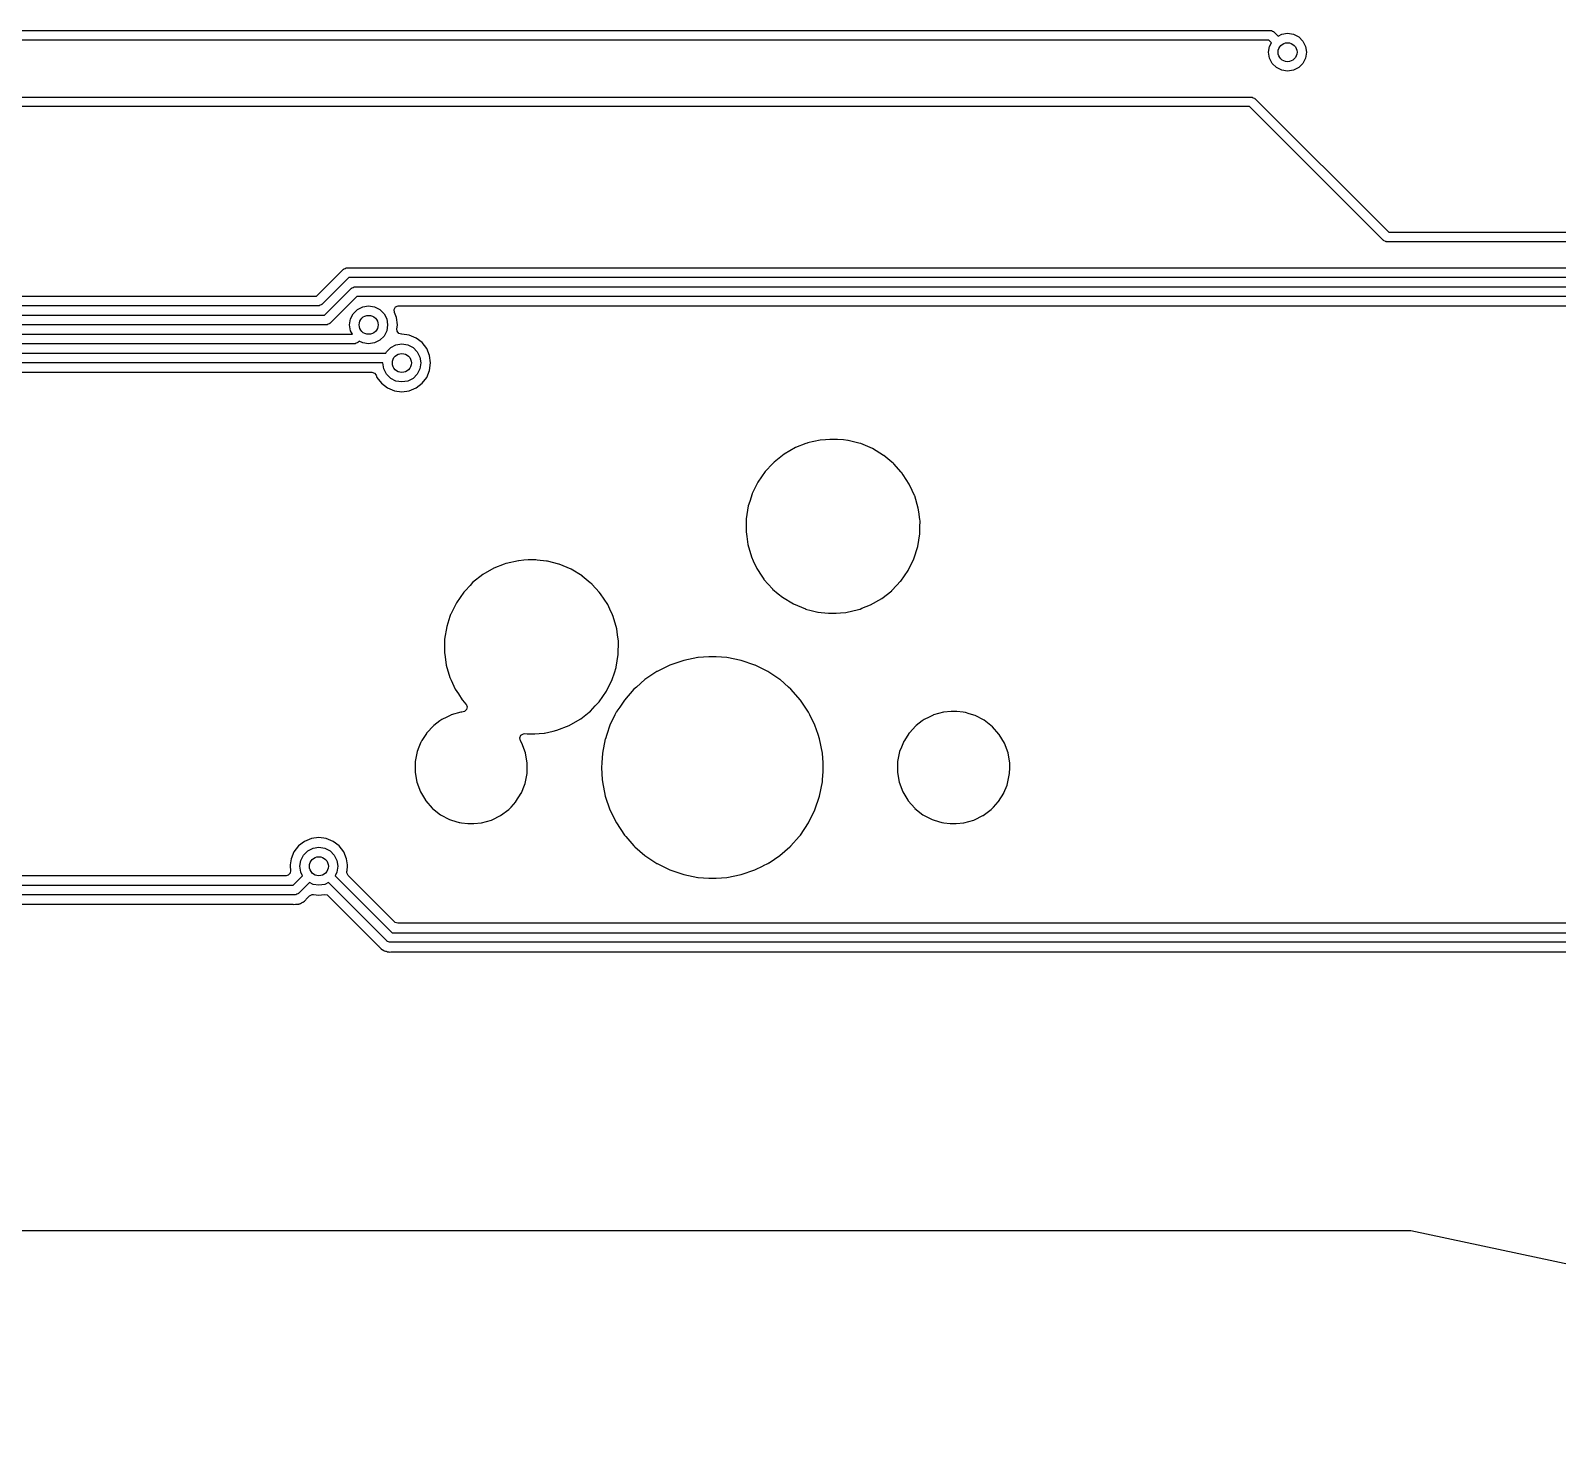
# Model space of a CAD drawing. Extents: x 0.6 to 14.8, y -5.2 to -0.6.
# Drawn here: x 2.32 to 3.586, y -4.746 to -3.569 of the extents above; entities that cross this region are included whole.
import ezdxf

# ---------------------------------------------------------------- set-up
doc = ezdxf.new("R2010")
doc.units = 0
doc.header["$MEASUREMENT"] = 0
doc.layers.add('BLACK', color=7, linetype='CONTINUOUS')

msp = doc.modelspace()

# ---------------------------------------------------------------- linework, layer by layer
at = {"layer": 'BLACK', "linetype": 'CONTINUOUS'}
for p, q in [((1.31649, -3.56889), (3.34816, -3.56889)), ((3.34816, -3.56889), (3.34846, -3.56898)), ((3.34846, -3.56898), (3.34878, -3.56893)), ((3.34878, -3.56893), (3.3496, -3.56935)), ((3.3496, -3.56935), (3.35048, -3.56964)), ((3.35048, -3.56964), (3.35066, -3.56989)), ((3.35066, -3.56989), (3.35095, -3.57004)), ((3.35095, -3.57004), (3.35433, -3.57342)), ((3.34653, -3.57676), (1.31812, -3.57676)), ((3.34646, -3.58687), (3.34723, -3.582)), ((3.34876, -3.57899), (3.34653, -3.57676)), ((3.34723, -3.582), (3.34876, -3.57899)), ((3.35433, -3.57342), (3.35734, -3.57189)), ((3.35734, -3.57189), (3.3622, -3.57112)), ((3.3622, -3.57112), (3.36707, -3.57189)), ((3.36707, -3.57189), (3.37146, -3.57413)), ((3.37146, -3.57413), (3.37495, -3.57761)), ((3.37495, -3.57761), (3.37718, -3.582)), ((3.37718, -3.582), (3.37795, -3.58687)), ((3.34723, -3.59173), (3.34646, -3.58687)), ((3.34946, -3.59612), (3.34723, -3.59173)), ((3.37718, -3.59173), (3.37495, -3.59612)), ((3.37795, -3.58687), (3.37718, -3.59173)), ((3.35295, -3.59961), (3.34946, -3.59612)), ((3.35734, -3.60184), (3.35295, -3.59961)), ((3.3622, -3.60261), (3.35734, -3.60184)), ((3.36707, -3.60184), (3.3622, -3.60261)), ((3.37146, -3.59961), (3.36707, -3.60184)), ((3.37495, -3.59612), (3.37146, -3.59961)), ((1.30023, -3.62409), (3.33236, -3.62409)), ((3.33073, -3.63196), (1.30186, -3.63196)), ((3.44164, -3.74287), (3.33073, -3.63196)), ((3.33236, -3.62409), (3.33267, -3.62419)), ((3.33267, -3.62419), (3.33298, -3.62414)), ((3.33298, -3.62414), (3.3338, -3.62455)), ((3.3338, -3.62455), (3.33468, -3.62484)), ((3.33468, -3.62484), (3.33486, -3.6251)), ((3.33486, -3.6251), (3.33515, -3.62524)), ((3.33515, -3.62524), (3.44606, -3.73615)), ((3.44192, -3.74301), (3.44164, -3.74287)), ((3.44211, -3.74327), (3.44192, -3.74301)), ((3.44299, -3.74356), (3.44211, -3.74327)), ((3.44381, -3.74397), (3.44299, -3.74356)), ((3.44412, -3.74393), (3.44381, -3.74397)), ((3.44442, -3.74402), (3.44412, -3.74393)), ((4.32815, -3.74402), (3.44442, -3.74402)), ((3.44606, -3.73615), (4.32815, -3.73615)), ((2.55714, -3.78925), (2.57959, -3.7668)), ((2.57959, -3.7668), (2.57987, -3.76666)), ((2.57987, -3.76666), (2.58006, -3.7664)), ((2.58006, -3.7664), (2.58094, -3.76612)), ((2.58094, -3.76612), (2.58176, -3.7657)), ((2.58176, -3.7657), (2.58207, -3.76575)), ((2.58207, -3.76575), (2.58237, -3.76565)), ((2.58237, -3.76565), (2.86778, -3.76565)), ((2.86778, -3.76565), (4.50917, -3.76565)), ((2.584, -3.77352), (2.56155, -3.79597)), ((2.56366, -3.805), (2.58611, -3.78255)), ((2.86778, -3.77352), (2.584, -3.77352)), ((2.58611, -3.78255), (2.58639, -3.78241)), ((2.58639, -3.78241), (2.58658, -3.78215)), ((2.58658, -3.78215), (2.58746, -3.78186)), ((2.58746, -3.78186), (2.58828, -3.78145)), ((2.58828, -3.78145), (2.58859, -3.7815)), ((2.58859, -3.7815), (2.5889, -3.7814)), ((2.5889, -3.7814), (4.50267, -3.7814)), ((2.88178, -3.77352), (2.86778, -3.77352)), ((4.50754, -3.77352), (2.88178, -3.77352)), ((2.88178, -3.77352), (2.88178, -3.77352)), ((2.55877, -3.79713), (1.41553, -3.79713)), ((1.41716, -3.78925), (2.55714, -3.78925)), ((2.55907, -3.79703), (2.55877, -3.79713)), ((2.55939, -3.79708), (2.55907, -3.79703)), ((2.56021, -3.79666), (2.55939, -3.79708)), ((2.56108, -3.79637), (2.56021, -3.79666)), ((2.56127, -3.79612), (2.56108, -3.79637)), ((2.56155, -3.79597), (2.56127, -3.79612)), ((2.59053, -3.78927), (2.56808, -3.81172)), ((4.50104, -3.78927), (2.59053, -3.78927)), ((2.59105, -3.80015), (2.59544, -3.79792)), ((2.59544, -3.79792), (2.60031, -3.79715)), ((2.60031, -3.79715), (2.60518, -3.79792)), ((2.60518, -3.79792), (2.60957, -3.80015)), ((2.62269, -3.7981), (2.62491, -3.79718)), ((2.62491, -3.79718), (2.62522, -3.79717)), ((2.62522, -3.79717), (4.15257, -3.79717)), ((1.40091, -3.805), (2.56366, -3.805)), ((2.58456, -3.81289), (2.58533, -3.80803)), ((2.58533, -3.80803), (2.58757, -3.80364)), ((2.58757, -3.80364), (2.59105, -3.80015)), ((2.60957, -3.80015), (2.61305, -3.80364)), ((2.61305, -3.80364), (2.61529, -3.80803)), ((2.61529, -3.80803), (2.61606, -3.81289)), ((2.62143, -3.80015), (2.62269, -3.7981)), ((2.62162, -3.80255), (2.62143, -3.80015)), ((2.62334, -3.80672), (2.62162, -3.80255)), ((2.62416, -3.81289), (2.62334, -3.80672)), ((1.37548, -3.82075), (2.58686, -3.82075)), ((2.56529, -3.81287), (1.39928, -3.81287)), ((2.5656, -3.81278), (2.56529, -3.81287)), ((2.56591, -3.81283), (2.5656, -3.81278)), ((2.56673, -3.81241), (2.56591, -3.81283)), ((2.56761, -3.81212), (2.56673, -3.81241)), ((2.56779, -3.81187), (2.56761, -3.81212)), ((2.56808, -3.81172), (2.56779, -3.81187)), ((2.58533, -3.81776), (2.58456, -3.81289)), ((2.58686, -3.82075), (2.58533, -3.81776)), ((2.61305, -3.82215), (2.60957, -3.82563)), ((2.61529, -3.81776), (2.61305, -3.82215)), ((2.61606, -3.81289), (2.61529, -3.81776)), ((2.62371, -3.81629), (2.62412, -3.81315)), ((2.62387, -3.81801), (2.62371, -3.81629)), ((2.62528, -3.81995), (2.62387, -3.81801)), ((2.62412, -3.81315), (2.62416, -3.81289)), ((2.62757, -3.8207), (2.62528, -3.81995)), ((2.6276, -3.8207), (2.62757, -3.8207)), ((2.62785, -3.82067), (2.6276, -3.8207)), ((2.63402, -3.82148), (2.62785, -3.82067)), ((2.63977, -3.82386), (2.63402, -3.82148)), ((2.58852, -3.82862), (1.37385, -3.82862)), ((2.58882, -3.82852), (2.58852, -3.82862)), ((2.58914, -3.82857), (2.58882, -3.82852)), ((2.58996, -3.82816), (2.58914, -3.82857)), ((2.59083, -3.82787), (2.58996, -3.82816)), ((2.59102, -3.82761), (2.59083, -3.82787)), ((2.5913, -3.82747), (2.59102, -3.82761)), ((2.59244, -3.82634), (2.5913, -3.82747)), ((2.59544, -3.82787), (2.59244, -3.82634)), ((2.60031, -3.82864), (2.59544, -3.82787)), ((2.60518, -3.82787), (2.60031, -3.82864)), ((2.60957, -3.82563), (2.60518, -3.82787)), ((2.61448, -3.8365), (2.61511, -3.83526)), ((2.61511, -3.83526), (2.61859, -3.83177)), ((2.61859, -3.83177), (2.62298, -3.82953)), ((2.62298, -3.82953), (2.62785, -3.82876)), ((2.62785, -3.82876), (2.63272, -3.82953)), ((2.63272, -3.82953), (2.63711, -3.83177)), ((2.63711, -3.83177), (2.64059, -3.83526)), ((2.64471, -3.82765), (2.63977, -3.82386)), ((2.64059, -3.83526), (2.64283, -3.83965)), ((2.6485, -3.83259), (2.64471, -3.82765)), ((2.65088, -3.83834), (2.6485, -3.83259)), ((1.35053, -3.8365), (2.61448, -3.8365)), ((2.61212, -3.84437), (1.35053, -3.84437)), ((2.6121, -3.84451), (2.61212, -3.84437)), ((2.61287, -3.84938), (2.6121, -3.84451)), ((2.64283, -3.83965), (2.6436, -3.84451)), ((2.6436, -3.84451), (2.64283, -3.84938)), ((2.6517, -3.84451), (2.65088, -3.83834)), ((2.65088, -3.85068), (2.6517, -3.84451)), ((1.3588, -3.85226), (2.60287, -3.85226)), ((2.60287, -3.85226), (2.60516, -3.85301)), ((2.60516, -3.85301), (2.60647, -3.85467)), ((2.60647, -3.85467), (2.6072, -3.85643)), ((2.6072, -3.85643), (2.61099, -3.86137)), ((2.61511, -3.85377), (2.61287, -3.84938)), ((2.61859, -3.85725), (2.61511, -3.85377)), ((2.62298, -3.85949), (2.61859, -3.85725)), ((2.62785, -3.86026), (2.62298, -3.85949)), ((2.63272, -3.85949), (2.62785, -3.86026)), ((2.63711, -3.85725), (2.63272, -3.85949)), ((2.64059, -3.85377), (2.63711, -3.85725)), ((2.64283, -3.84938), (2.64059, -3.85377)), ((2.64471, -3.86137), (2.6485, -3.85643)), ((2.6485, -3.85643), (2.65088, -3.85068)), ((2.61099, -3.86137), (2.61593, -3.86516)), ((2.61593, -3.86516), (2.62168, -3.86754)), ((2.62168, -3.86754), (2.62785, -3.86836)), ((2.62785, -3.86836), (2.63402, -3.86754)), ((2.63402, -3.86754), (2.63977, -3.86516)), ((2.63977, -3.86516), (2.64471, -3.86137)), ((2.96272, -3.91139), (2.95422, -3.91469)), ((2.96407, -3.91086), (2.96272, -3.91139)), ((2.96421, -3.91081), (2.96407, -3.91086)), ((2.96407, -3.91086), (2.96407, -3.91086)), ((2.97465, -3.90845), (2.96421, -3.91081)), ((2.9748, -3.90844), (2.97465, -3.90845)), ((2.97908, -3.90812), (2.9748, -3.90844)), ((2.9748, -3.90844), (2.9748, -3.90844)), ((2.98262, -3.90785), (2.97908, -3.90812)), ((2.98899, -3.90785), (2.98262, -3.90785)), ((2.99414, -3.90837), (2.98899, -3.90785)), ((2.99774, -3.90874), (2.99414, -3.90837)), ((2.99788, -3.90875), (2.99774, -3.90874)), ((2.99774, -3.90874), (2.99774, -3.90874)), ((3.0011, -3.90957), (2.99788, -3.90875)), ((3.00676, -3.91101), (3.0011, -3.90957)), ((3.00827, -3.91139), (3.00676, -3.91101)), ((3.01814, -3.91553), (3.00827, -3.91139)), ((2.94492, -3.92001), (2.93651, -3.92664)), ((2.95422, -3.91469), (2.94492, -3.92001)), ((3.0273, -3.92109), (3.01814, -3.91553)), ((3.02741, -3.92118), (3.0273, -3.92109)), ((3.03418, -3.92681), (3.02741, -3.92118)), ((2.92917, -3.93444), (2.92307, -3.94324)), ((2.9293, -3.9343), (2.92917, -3.93444)), ((2.93519, -3.92804), (2.9293, -3.9343)), ((2.93651, -3.92664), (2.93519, -3.92804)), ((3.03554, -3.92794), (3.03418, -3.92681)), ((3.03563, -3.92804), (3.03554, -3.92794)), ((3.04189, -3.93505), (3.03563, -3.92804)), ((3.03563, -3.92804), (3.03563, -3.92804)), ((3.04267, -3.93593), (3.04189, -3.93505)), ((3.04275, -3.93605), (3.04267, -3.93593)), ((3.04346, -3.93713), (3.04275, -3.93605)), ((3.04275, -3.93605), (3.04275, -3.93605)), ((3.04854, -3.94488), (3.04346, -3.93713)), ((2.92307, -3.94324), (2.91833, -3.95285)), ((3.05097, -3.95015), (3.04854, -3.94488)), ((2.91625, -3.95934), (2.91506, -3.96305)), ((2.91828, -3.95299), (2.91625, -3.95934)), ((2.91833, -3.95285), (2.91828, -3.95299)), ((3.05296, -3.95447), (3.05097, -3.95015)), ((3.05303, -3.95461), (3.05296, -3.95447)), ((3.05602, -3.9649), (3.05303, -3.95461)), ((2.91334, -3.97362), (2.9132, -3.98433)), ((2.91506, -3.96305), (2.91334, -3.97362)), ((3.05645, -3.968), (3.05602, -3.9649)), ((3.05732, -3.9744), (3.05645, -3.968)), ((3.05747, -3.97551), (3.05732, -3.9744)), ((2.9132, -3.98433), (2.91322, -3.98448)), ((2.91322, -3.98448), (2.91376, -3.98848)), ((2.91322, -3.98448), (2.91322, -3.98448)), ((3.05561, -3.99679), (3.05733, -3.98622)), ((3.05733, -3.98622), (3.05734, -3.98562)), ((3.05734, -3.98562), (3.0574, -3.98063)), ((3.0574, -3.98063), (3.05747, -3.97551)), ((2.91376, -3.98848), (2.91464, -3.99495)), ((2.91464, -3.99495), (2.91764, -4.00523)), ((3.05234, -4.00699), (3.05561, -3.99679)), ((2.71272, -4.01139), (2.70422, -4.01469)), ((2.71407, -4.01086), (2.71272, -4.01139)), ((2.71421, -4.01081), (2.71407, -4.01086)), ((2.71407, -4.01086), (2.71407, -4.01086)), ((2.72465, -4.00845), (2.71421, -4.01081)), ((2.7248, -4.00844), (2.72465, -4.00845)), ((2.72904, -4.00812), (2.7248, -4.00844)), ((2.7248, -4.00844), (2.7248, -4.00844)), ((2.73262, -4.00785), (2.72904, -4.00812)), ((2.73899, -4.00785), (2.73262, -4.00785)), ((2.74008, -4.00796), (2.73899, -4.00785)), ((2.74774, -4.00874), (2.74008, -4.00796)), ((2.74788, -4.00875), (2.74774, -4.00874)), ((2.74774, -4.00874), (2.74774, -4.00874)), ((2.74865, -4.00895), (2.74788, -4.00875)), ((2.75796, -4.01131), (2.74865, -4.00895)), ((2.75827, -4.01139), (2.75796, -4.01131)), ((2.76814, -4.01553), (2.75827, -4.01139)), ((2.91764, -4.00523), (2.9177, -4.00536)), ((2.9177, -4.00536), (2.9177, -4.00536)), ((2.9177, -4.00536), (2.91912, -4.00844)), ((2.91912, -4.00844), (2.92213, -4.01496)), ((3.0476, -4.0166), (3.05234, -4.00699)), ((2.69492, -4.02001), (2.68651, -4.02664)), ((2.70422, -4.01469), (2.69492, -4.02001)), ((2.7773, -4.02109), (2.76814, -4.01553)), ((2.77741, -4.02118), (2.7773, -4.02109)), ((2.78411, -4.02674), (2.77741, -4.02118)), ((2.92213, -4.01496), (2.92621, -4.02118)), ((2.92621, -4.02118), (2.92792, -4.0238)), ((2.92792, -4.0238), (2.928, -4.02392)), ((2.928, -4.02392), (2.9281, -4.02402)), ((2.9281, -4.02402), (2.9281, -4.02402)), ((2.9281, -4.02402), (2.93504, -4.0318)), ((3.03807, -4.02905), (3.0414, -4.02551)), ((3.0414, -4.02551), (3.0415, -4.0254)), ((3.0414, -4.02551), (3.0414, -4.02551)), ((3.0415, -4.0254), (3.0476, -4.0166)), ((2.67917, -4.03444), (2.67307, -4.04324)), ((2.68025, -4.03329), (2.67917, -4.03444)), ((2.68436, -4.02893), (2.68025, -4.03329)), ((2.68651, -4.02664), (2.68436, -4.02893)), ((2.78554, -4.02794), (2.78411, -4.02674)), ((2.78563, -4.02804), (2.78554, -4.02794)), ((2.79147, -4.03458), (2.78563, -4.02804)), ((2.78563, -4.02804), (2.78563, -4.02804)), ((2.79267, -4.03593), (2.79147, -4.03458)), ((2.79854, -4.04488), (2.79267, -4.03593)), ((2.93504, -4.0318), (2.93513, -4.03191)), ((2.93513, -4.03191), (2.93524, -4.032)), ((2.93524, -4.032), (2.93524, -4.032)), ((2.93524, -4.032), (2.93984, -4.03582)), ((2.93984, -4.03582), (2.94337, -4.03876)), ((3.0259, -4.03971), (3.03405, -4.03329)), ((3.03405, -4.03329), (3.03416, -4.0332)), ((3.03416, -4.0332), (3.03807, -4.02905)), ((2.67307, -4.04324), (2.66833, -4.05285)), ((2.80021, -4.04849), (2.79854, -4.04488)), ((2.80248, -4.05343), (2.80021, -4.04849)), ((2.94337, -4.03876), (2.95253, -4.04431)), ((2.95253, -4.04431), (2.9624, -4.04846)), ((2.9624, -4.04846), (2.96254, -4.04849)), ((2.96254, -4.04849), (2.96254, -4.04849)), ((2.96254, -4.04849), (2.9671, -4.04965)), ((2.9671, -4.04965), (2.97279, -4.05109)), ((2.97279, -4.05109), (2.97293, -4.05111)), ((2.97293, -4.05111), (2.97293, -4.05111)), ((2.97293, -4.05111), (2.97549, -4.05136)), ((2.99602, -4.0514), (3.00646, -4.04903)), ((3.00646, -4.04903), (3.00786, -4.04849)), ((3.00786, -4.04849), (3.00934, -4.04792)), ((3.00934, -4.04792), (3.01645, -4.04515)), ((3.01645, -4.04515), (3.02575, -4.03984)), ((3.02575, -4.03984), (3.0259, -4.03971)), ((2.66506, -4.06305), (2.66334, -4.07362)), ((2.66772, -4.05475), (2.66506, -4.06305)), ((2.66828, -4.05299), (2.66772, -4.05475)), ((2.66833, -4.05285), (2.66828, -4.05299)), ((2.80303, -4.05461), (2.80248, -4.05343)), ((2.80602, -4.0649), (2.80303, -4.05461)), ((2.97549, -4.05136), (2.98168, -4.05199)), ((2.98168, -4.05199), (2.98805, -4.05199)), ((2.98805, -4.05199), (2.99162, -4.05172)), ((2.99162, -4.05172), (2.99587, -4.05141)), ((2.99587, -4.05141), (2.99602, -4.0514)), ((2.99587, -4.05141), (2.99587, -4.05141)), ((2.66334, -4.07362), (2.6632, -4.08433)), ((2.80671, -4.06995), (2.80602, -4.0649)), ((2.80744, -4.07526), (2.80671, -4.06995)), ((2.80733, -4.08622), (2.80747, -4.07551)), ((2.80747, -4.07551), (2.80744, -4.07526)), ((2.6632, -4.08433), (2.66322, -4.08448)), ((2.66322, -4.08448), (2.66322, -4.08448)), ((2.66322, -4.08448), (2.66372, -4.08817)), ((2.66372, -4.08817), (2.66464, -4.09495)), ((2.80561, -4.09679), (2.80733, -4.08622)), ((2.87333, -4.08876), (2.86154, -4.09111)), ((2.87346, -4.08875), (2.87333, -4.08876)), ((2.88227, -4.08817), (2.87346, -4.08875)), ((2.87346, -4.08875), (2.87346, -4.08875)), ((2.88233, -4.08817), (2.88227, -4.08817)), ((2.88227, -4.08817), (2.88227, -4.08817)), ((2.88834, -4.08817), (2.88233, -4.08817)), ((2.8884, -4.08817), (2.88834, -4.08817)), ((2.89721, -4.08875), (2.8884, -4.08817)), ((2.8884, -4.08817), (2.8884, -4.08817)), ((2.89734, -4.08876), (2.89721, -4.08875)), ((2.89721, -4.08875), (2.89721, -4.08875)), ((2.90913, -4.09111), (2.89734, -4.08876)), ((2.66464, -4.09495), (2.66764, -4.10523)), ((2.80234, -4.10699), (2.80414, -4.10138)), ((2.80414, -4.10138), (2.80556, -4.09693)), ((2.80556, -4.09693), (2.80561, -4.09679)), ((2.80556, -4.09693), (2.80556, -4.09693)), ((2.83936, -4.10029), (2.82936, -4.10697)), ((2.83947, -4.10023), (2.83936, -4.10029)), ((2.84992, -4.09509), (2.83947, -4.10023)), ((2.83947, -4.10023), (2.83947, -4.10023)), ((2.85015, -4.09497), (2.84992, -4.09509)), ((2.86154, -4.09111), (2.85015, -4.09497)), ((2.92052, -4.09497), (2.90913, -4.09111)), ((2.92075, -4.09509), (2.92052, -4.09497)), ((2.93119, -4.10023), (2.92075, -4.09509)), ((2.93131, -4.10029), (2.93119, -4.10023)), ((2.93119, -4.10023), (2.93119, -4.10023)), ((2.94131, -4.10697), (2.93131, -4.10029)), ((2.66764, -4.10523), (2.6677, -4.10536)), ((2.6677, -4.10536), (2.6677, -4.10536)), ((2.6677, -4.10536), (2.66873, -4.10759)), ((2.66873, -4.10759), (2.67213, -4.11496)), ((2.7976, -4.1166), (2.80234, -4.10699)), ((2.82229, -4.11318), (2.82032, -4.1149)), ((2.82926, -4.10706), (2.82229, -4.11318)), ((2.82936, -4.10697), (2.82926, -4.10706)), ((2.82926, -4.10706), (2.82926, -4.10706)), ((2.94141, -4.10706), (2.94131, -4.10697)), ((2.94838, -4.11318), (2.94141, -4.10706)), ((2.94141, -4.10706), (2.94141, -4.10706)), ((2.95035, -4.1149), (2.94838, -4.11318)), ((2.67213, -4.11496), (2.67471, -4.11889)), ((2.67471, -4.11889), (2.67792, -4.1238)), ((2.67792, -4.1238), (2.678, -4.12392)), ((2.678, -4.12392), (2.6781, -4.12402)), ((2.6781, -4.12402), (2.6781, -4.12402)), ((2.6781, -4.12402), (2.67812, -4.12405)), ((2.67812, -4.12405), (2.68099, -4.12726)), ((2.78824, -4.12887), (2.7914, -4.12551)), ((2.7914, -4.12551), (2.7915, -4.1254)), ((2.7914, -4.12551), (2.7914, -4.12551)), ((2.7915, -4.1254), (2.7976, -4.1166)), ((2.81239, -4.12395), (2.80847, -4.1298)), ((2.82032, -4.1149), (2.81239, -4.12395)), ((2.95828, -4.12395), (2.95035, -4.1149)), ((2.9622, -4.1298), (2.95828, -4.12395)), ((2.6651, -4.13807), (2.66095, -4.14012)), ((2.66845, -4.13643), (2.6651, -4.13807)), ((2.66861, -4.13635), (2.66845, -4.13643)), ((2.66845, -4.13643), (2.66845, -4.13643)), ((2.67683, -4.13403), (2.66861, -4.13635)), ((2.67771, -4.13395), (2.67683, -4.13403)), ((2.67855, -4.13387), (2.67771, -4.13395)), ((2.67976, -4.13356), (2.67855, -4.13387)), ((2.68156, -4.13195), (2.67976, -4.13356)), ((2.68099, -4.12726), (2.6811, -4.12739)), ((2.6811, -4.12739), (2.68207, -4.1296)), ((2.68207, -4.1296), (2.68156, -4.13195)), ((2.77575, -4.13984), (2.7762, -4.13948)), ((2.7762, -4.13948), (2.78307, -4.13406)), ((2.78307, -4.13406), (2.78416, -4.1332)), ((2.78416, -4.1332), (2.78824, -4.12887)), ((2.80452, -4.13635), (2.80039, -4.14473)), ((2.80565, -4.13406), (2.80452, -4.13635)), ((2.8057, -4.13395), (2.80565, -4.13406)), ((2.80565, -4.13406), (2.80565, -4.13406)), ((2.8062, -4.1332), (2.8057, -4.13395)), ((2.80847, -4.1298), (2.8062, -4.1332)), ((2.96447, -4.1332), (2.9622, -4.1298)), ((2.96496, -4.13395), (2.96447, -4.1332)), ((2.96502, -4.13406), (2.96496, -4.13395)), ((2.96615, -4.13635), (2.96502, -4.13406)), ((2.96502, -4.13406), (2.96502, -4.13406)), ((2.97028, -4.14473), (2.96615, -4.13635)), ((3.0651, -4.13807), (3.06095, -4.14012)), ((3.06845, -4.13643), (3.0651, -4.13807)), ((3.06861, -4.13635), (3.06845, -4.13643)), ((3.06845, -4.13643), (3.06845, -4.13643)), ((3.07683, -4.13403), (3.06861, -4.13635)), ((3.08317, -4.13345), (3.07683, -4.13403)), ((3.0881, -4.13345), (3.08317, -4.13345)), ((3.09331, -4.13406), (3.0881, -4.13345)), ((3.09486, -4.13424), (3.09331, -4.13406)), ((3.09504, -4.13427), (3.09486, -4.13424)), ((3.09486, -4.13424), (3.09486, -4.13424)), ((3.09521, -4.13432), (3.09504, -4.13427)), ((3.0983, -4.13528), (3.09521, -4.13432)), ((3.09521, -4.13432), (3.09521, -4.13432)), ((3.1032, -4.1368), (3.0983, -4.13528)), ((3.11076, -4.14078), (3.1032, -4.1368)), ((2.64821, -4.15166), (2.64446, -4.15759)), ((2.6483, -4.15151), (2.64821, -4.15166)), ((2.64821, -4.15166), (2.64821, -4.15166)), ((2.64869, -4.15109), (2.6483, -4.15151)), ((2.65398, -4.14537), (2.64869, -4.15109)), ((2.6541, -4.14523), (2.65398, -4.14537)), ((2.65398, -4.14537), (2.65398, -4.14537)), ((2.65425, -4.14513), (2.6541, -4.14523)), ((2.65934, -4.14133), (2.65425, -4.14513)), ((2.66095, -4.14012), (2.65934, -4.14133)), ((2.72661, -4.15312), (2.72868, -4.15189)), ((2.72868, -4.15189), (2.72993, -4.15181)), ((2.72993, -4.15181), (2.73168, -4.15199)), ((2.73168, -4.15199), (2.73805, -4.15199)), ((2.73805, -4.15199), (2.74162, -4.15172)), ((2.74162, -4.15172), (2.74587, -4.15141)), ((2.74587, -4.15141), (2.74602, -4.1514)), ((2.74587, -4.15141), (2.74587, -4.15141)), ((2.74602, -4.1514), (2.75321, -4.14977)), ((2.75321, -4.14977), (2.75632, -4.14906)), ((2.75632, -4.14906), (2.75646, -4.14903)), ((2.75646, -4.14903), (2.76645, -4.14515)), ((2.76645, -4.14515), (2.77575, -4.13984)), ((2.80039, -4.14473), (2.79775, -4.15249)), ((2.97292, -4.15249), (2.97028, -4.14473)), ((3.04821, -4.15166), (3.04446, -4.15759)), ((3.0483, -4.15151), (3.04821, -4.15166)), ((3.04821, -4.15166), (3.04821, -4.15166)), ((3.04869, -4.15109), (3.0483, -4.15151)), ((3.05398, -4.14537), (3.04869, -4.15109)), ((3.0541, -4.14523), (3.05398, -4.14537)), ((3.05398, -4.14537), (3.05398, -4.14537)), ((3.05425, -4.14513), (3.0541, -4.14523)), ((3.05934, -4.14133), (3.05425, -4.14513)), ((3.06095, -4.14012), (3.05934, -4.14133)), ((3.11746, -4.14606), (3.11076, -4.14078)), ((3.11758, -4.1462), (3.11746, -4.14606)), ((3.12287, -4.15223), (3.11758, -4.1462)), ((3.11758, -4.1462), (3.11758, -4.1462)), ((3.1231, -4.15249), (3.12287, -4.15223)), ((2.64201, -4.16309), (2.64058, -4.16666)), ((2.64368, -4.1589), (2.64201, -4.16309)), ((2.64375, -4.15873), (2.64368, -4.1589)), ((2.64368, -4.1589), (2.64368, -4.1589)), ((2.64446, -4.15759), (2.64375, -4.15873)), ((2.72566, -4.15533), (2.72661, -4.15312)), ((2.72619, -4.15768), (2.72566, -4.15533)), ((2.72746, -4.15983), (2.72619, -4.15768)), ((2.73042, -4.16784), (2.72746, -4.15983)), ((2.79652, -4.15612), (2.79417, -4.16792)), ((2.79656, -4.156), (2.79652, -4.15612)), ((2.79775, -4.15249), (2.79656, -4.156)), ((2.97411, -4.156), (2.97292, -4.15249)), ((2.97415, -4.15612), (2.97411, -4.156)), ((2.9765, -4.16792), (2.97415, -4.15612)), ((3.04201, -4.16309), (3.04058, -4.16666)), ((3.04368, -4.1589), (3.04201, -4.16309)), ((3.04375, -4.15873), (3.04368, -4.1589)), ((3.04368, -4.1589), (3.04368, -4.1589)), ((3.04446, -4.15759), (3.04375, -4.15873)), ((3.12319, -4.15264), (3.1231, -4.15249)), ((3.12737, -4.15967), (3.12319, -4.15264)), ((3.12319, -4.15264), (3.12319, -4.15264)), ((3.12746, -4.15983), (3.12737, -4.15967)), ((3.12737, -4.15967), (3.12737, -4.15967)), ((3.13042, -4.16784), (3.12746, -4.15983)), ((2.63891, -4.17504), (2.63886, -4.17904)), ((2.64058, -4.16666), (2.63891, -4.17504)), ((2.73187, -4.17626), (2.73042, -4.16784)), ((2.73182, -4.17992), (2.73186, -4.17644)), ((2.73186, -4.17644), (2.73187, -4.17626)), ((2.73186, -4.17644), (2.73186, -4.17644)), ((2.79364, -4.17608), (2.79339, -4.17992)), ((2.79416, -4.16805), (2.79364, -4.17608)), ((2.79417, -4.16792), (2.79416, -4.16805)), ((2.79416, -4.16805), (2.79416, -4.16805)), ((2.97651, -4.16805), (2.9765, -4.16792)), ((2.97703, -4.17608), (2.97651, -4.16805)), ((2.97651, -4.16805), (2.97651, -4.16805)), ((2.97728, -4.17992), (2.97703, -4.17608)), ((3.03891, -4.17504), (3.03886, -4.17904)), ((3.04058, -4.16666), (3.03891, -4.17504)), ((3.13187, -4.17626), (3.13042, -4.16784)), ((3.13182, -4.18005), (3.13186, -4.17644)), ((3.13186, -4.17644), (3.13187, -4.17626)), ((3.13186, -4.17644), (3.13186, -4.17644)), ((2.63881, -4.18334), (2.6388, -4.18358)), ((2.6388, -4.18358), (2.63883, -4.18376)), ((2.63886, -4.17904), (2.63881, -4.18334)), ((2.63883, -4.18376), (2.63944, -4.18731)), ((2.63883, -4.18376), (2.63883, -4.18376)), ((2.63944, -4.18731), (2.64025, -4.192)), ((2.73009, -4.19318), (2.73175, -4.1848)), ((2.73175, -4.1848), (2.73182, -4.18005)), ((2.73182, -4.18005), (2.73182, -4.17992)), ((2.79339, -4.17992), (2.79339, -4.18005)), ((2.79339, -4.18005), (2.79339, -4.18005)), ((2.79339, -4.18005), (2.79404, -4.18988)), ((2.79404, -4.18988), (2.79417, -4.19192)), ((2.9765, -4.19192), (2.97663, -4.18988)), ((2.97663, -4.18988), (2.97704, -4.18358)), ((2.97704, -4.18358), (2.97728, -4.18005)), ((2.97728, -4.18005), (2.97728, -4.17992)), ((2.97728, -4.18005), (2.97728, -4.18005)), ((3.03881, -4.18334), (3.0388, -4.18358)), ((3.0388, -4.18358), (3.03883, -4.18376)), ((3.03886, -4.17904), (3.03881, -4.18334)), ((3.03883, -4.18376), (3.03944, -4.18731)), ((3.03883, -4.18376), (3.03883, -4.18376)), ((3.03944, -4.18731), (3.04025, -4.192)), ((3.13009, -4.19318), (3.13175, -4.1848)), ((3.13175, -4.1848), (3.13182, -4.18005)), ((2.64025, -4.192), (2.64321, -4.20002)), ((2.64321, -4.20002), (2.6433, -4.20017)), ((2.6433, -4.20017), (2.6433, -4.20017)), ((2.6433, -4.20017), (2.64743, -4.20711)), ((2.72246, -4.20818), (2.72683, -4.20126)), ((2.72683, -4.20126), (2.72692, -4.20111)), ((2.72692, -4.20111), (2.72699, -4.20095)), ((2.72699, -4.20095), (2.72958, -4.19445)), ((2.72958, -4.19445), (2.73009, -4.19318)), ((2.79417, -4.19192), (2.79652, -4.20372)), ((2.97415, -4.20372), (2.9765, -4.19192)), ((3.04025, -4.192), (3.04321, -4.20002)), ((3.04321, -4.20002), (3.0433, -4.20017)), ((3.0433, -4.20017), (3.0433, -4.20017)), ((3.0433, -4.20017), (3.04743, -4.20711)), ((3.12246, -4.20818), (3.12683, -4.20126)), ((3.12683, -4.20126), (3.12692, -4.20111)), ((3.12692, -4.20111), (3.12699, -4.20095)), ((3.12699, -4.20095), (3.12958, -4.19445)), ((3.12958, -4.19445), (3.13009, -4.19318)), ((2.64743, -4.20711), (2.64757, -4.20736)), ((2.64757, -4.20736), (2.64769, -4.20749)), ((2.64769, -4.20749), (2.64769, -4.20749)), ((2.64769, -4.20749), (2.65309, -4.21364)), ((2.65309, -4.21364), (2.65321, -4.21378)), ((2.65321, -4.21378), (2.65991, -4.21907)), ((2.70972, -4.21972), (2.71657, -4.21461)), ((2.71657, -4.21461), (2.71836, -4.21267)), ((2.71836, -4.21267), (2.72224, -4.20847)), ((2.72224, -4.20847), (2.72236, -4.20834)), ((2.72224, -4.20847), (2.72224, -4.20847)), ((2.72236, -4.20834), (2.72246, -4.20818)), ((2.79652, -4.20372), (2.80039, -4.21511)), ((2.80039, -4.21511), (2.80189, -4.21816)), ((2.96878, -4.21816), (2.97028, -4.21511)), ((2.97028, -4.21511), (2.97415, -4.20372)), ((3.04743, -4.20711), (3.04757, -4.20736)), ((3.04757, -4.20736), (3.04769, -4.20749)), ((3.04769, -4.20749), (3.04769, -4.20749)), ((3.04769, -4.20749), (3.05309, -4.21364)), ((3.05309, -4.21364), (3.05321, -4.21378)), ((3.05321, -4.21378), (3.05991, -4.21907)), ((3.10972, -4.21972), (3.11657, -4.21461)), ((3.11657, -4.21461), (3.11836, -4.21267)), ((3.11836, -4.21267), (3.12224, -4.20847)), ((3.12224, -4.20847), (3.12236, -4.20834)), ((3.12224, -4.20847), (3.12224, -4.20847)), ((3.12236, -4.20834), (3.12246, -4.20818)), ((2.65991, -4.21907), (2.66747, -4.22304)), ((2.66747, -4.22304), (2.66909, -4.22355)), ((2.66909, -4.22355), (2.67546, -4.22552)), ((2.67546, -4.22552), (2.67546, -4.22552)), ((2.67546, -4.22552), (2.67563, -4.22558)), ((2.67563, -4.22558), (2.67581, -4.2256)), ((2.67581, -4.2256), (2.67581, -4.2256)), ((2.67581, -4.2256), (2.67723, -4.22577)), ((2.67723, -4.22577), (2.68257, -4.2264)), ((2.68257, -4.2264), (2.6875, -4.2264)), ((2.6875, -4.2264), (2.69384, -4.22582)), ((2.69384, -4.22582), (2.70206, -4.2235)), ((2.70206, -4.2235), (2.70273, -4.22317)), ((2.70273, -4.22317), (2.70956, -4.2198)), ((2.70956, -4.2198), (2.70972, -4.21972)), ((2.70956, -4.2198), (2.70956, -4.2198)), ((2.80189, -4.21816), (2.80556, -4.2256)), ((2.80556, -4.2256), (2.8057, -4.2259)), ((2.8057, -4.2259), (2.81239, -4.2359)), ((2.95828, -4.2359), (2.96496, -4.2259)), ((2.96496, -4.2259), (2.96511, -4.2256)), ((2.96511, -4.2256), (2.96878, -4.21816)), ((3.05991, -4.21907), (3.06747, -4.22304)), ((3.06747, -4.22304), (3.06909, -4.22355)), ((3.06909, -4.22355), (3.07546, -4.22552)), ((3.07546, -4.22552), (3.07546, -4.22552)), ((3.07546, -4.22552), (3.07563, -4.22558)), ((3.07563, -4.22558), (3.07581, -4.2256)), ((3.07581, -4.2256), (3.07581, -4.2256)), ((3.07581, -4.2256), (3.07723, -4.22577)), ((3.07723, -4.22577), (3.08257, -4.2264)), ((3.08257, -4.2264), (3.0875, -4.2264)), ((3.0875, -4.2264), (3.09384, -4.22582)), ((3.09384, -4.22582), (3.10206, -4.2235)), ((3.10206, -4.2235), (3.10273, -4.22317)), ((3.10273, -4.22317), (3.10956, -4.2198)), ((3.10956, -4.2198), (3.10972, -4.21972)), ((3.10956, -4.2198), (3.10956, -4.2198)), ((2.55288, -4.23878), (2.54713, -4.24116)), ((2.55906, -4.23797), (2.55288, -4.23878)), ((2.56523, -4.23878), (2.55906, -4.23797)), ((2.57098, -4.24116), (2.56523, -4.23878)), ((2.81239, -4.2359), (2.81349, -4.23715)), ((2.81349, -4.23715), (2.82023, -4.24484)), ((2.95044, -4.24484), (2.95718, -4.23715)), ((2.95718, -4.23715), (2.95828, -4.2359)), ((2.5384, -4.24989), (2.53602, -4.25564)), ((2.54219, -4.24495), (2.5384, -4.24989)), ((2.54713, -4.24116), (2.54219, -4.24495)), ((2.54408, -4.25694), (2.54631, -4.25255)), ((2.54631, -4.25255), (2.5498, -4.24907)), ((2.5498, -4.24907), (2.55419, -4.24683)), ((2.55419, -4.24683), (2.55906, -4.24606)), ((2.55906, -4.24606), (2.56392, -4.24683)), ((2.56392, -4.24683), (2.56831, -4.24907)), ((2.56831, -4.24907), (2.5718, -4.25255)), ((2.57592, -4.24495), (2.57098, -4.24116)), ((2.5718, -4.25255), (2.57403, -4.25694)), ((2.57971, -4.24989), (2.57592, -4.24495)), ((2.58209, -4.25564), (2.57971, -4.24989)), ((2.82023, -4.24484), (2.82032, -4.24494)), ((2.82032, -4.24494), (2.82041, -4.24502)), ((2.82041, -4.24502), (2.82113, -4.24566)), ((2.82113, -4.24566), (2.82936, -4.25287)), ((2.82936, -4.25287), (2.83837, -4.25889)), ((2.9323, -4.25889), (2.94131, -4.25287)), ((2.94131, -4.25287), (2.94954, -4.24566)), ((2.94954, -4.24566), (2.95026, -4.24502)), ((2.95026, -4.24502), (2.95035, -4.24494)), ((2.95035, -4.24494), (2.95044, -4.24484)), ((2.53528, -4.26127), (2.53521, -4.26181)), ((2.53521, -4.26181), (2.53566, -4.26526)), ((2.53566, -4.26526), (2.53522, -4.26763)), ((2.53536, -4.26066), (2.53528, -4.26127)), ((2.53602, -4.25564), (2.53536, -4.26066)), ((2.54331, -4.26181), (2.54408, -4.25694)), ((2.54408, -4.26668), (2.54331, -4.26181)), ((2.57403, -4.25694), (2.5748, -4.26181)), ((2.5748, -4.26181), (2.57403, -4.26668)), ((2.58275, -4.26066), (2.58209, -4.25564)), ((2.58232, -4.26619), (2.58245, -4.26526)), ((2.58234, -4.26731), (2.58232, -4.26619)), ((2.58245, -4.26526), (2.5829, -4.26181)), ((2.58283, -4.26127), (2.58275, -4.26066)), ((2.5829, -4.26181), (2.58283, -4.26127)), ((2.83837, -4.25889), (2.83854, -4.25901)), ((2.83854, -4.25901), (2.83936, -4.25955)), ((2.83936, -4.25955), (2.83947, -4.25961)), ((2.83947, -4.25961), (2.83947, -4.25961)), ((2.83947, -4.25961), (2.84285, -4.26127)), ((2.84285, -4.26127), (2.85015, -4.26487)), ((2.85015, -4.26487), (2.86154, -4.26874)), ((2.90913, -4.26874), (2.92052, -4.26487)), ((2.92052, -4.26487), (2.92732, -4.26152)), ((2.92732, -4.26152), (2.92782, -4.26127)), ((2.92782, -4.26127), (2.93119, -4.25961)), ((2.93119, -4.25961), (2.93131, -4.25955)), ((2.93119, -4.25961), (2.93119, -4.25961)), ((2.93131, -4.25955), (2.93213, -4.25901)), ((2.93213, -4.25901), (2.9323, -4.25889)), ((1.45213, -4.27756), (2.53774, -4.27756)), ((2.5318, -4.26967), (1.80252, -4.26967)), ((2.53348, -4.26929), (2.5318, -4.26967)), ((2.53522, -4.26763), (2.53348, -4.26929)), ((2.53774, -4.27756), (2.54561, -4.26969)), ((2.55118, -4.27525), (2.54215, -4.28428)), ((2.54561, -4.26969), (2.54408, -4.26668)), ((2.55419, -4.27679), (2.55118, -4.27525)), ((2.55906, -4.27756), (2.55419, -4.27679)), ((2.56392, -4.27679), (2.55906, -4.27756)), ((2.56693, -4.27525), (2.56392, -4.27679)), ((2.61533, -4.32365), (2.56693, -4.27525)), ((2.57403, -4.26668), (2.5725, -4.26969)), ((2.5725, -4.26969), (2.61974, -4.31693)), ((2.58343, -4.26946), (2.58234, -4.26731)), ((2.60272, -4.28874), (2.58343, -4.26946)), ((2.86154, -4.26874), (2.87333, -4.27108)), ((2.87333, -4.27108), (2.87346, -4.27109)), ((2.87346, -4.27109), (2.87346, -4.27109)), ((2.87346, -4.27109), (2.88227, -4.27167)), ((2.88227, -4.27167), (2.88227, -4.27167)), ((2.88227, -4.27167), (2.88233, -4.27167)), ((2.88233, -4.27167), (2.88834, -4.27167)), ((2.88834, -4.27167), (2.8884, -4.27167)), ((2.8884, -4.27167), (2.89721, -4.27109)), ((2.8884, -4.27167), (2.8884, -4.27167)), ((2.89721, -4.27109), (2.89734, -4.27108)), ((2.89721, -4.27109), (2.89721, -4.27109)), ((2.89734, -4.27108), (2.90913, -4.26874)), ((2.53937, -4.28543), (1.44719, -4.28543)), ((2.53967, -4.28533), (2.53937, -4.28543)), ((2.53999, -4.28538), (2.53967, -4.28533)), ((2.54081, -4.28497), (2.53999, -4.28538)), ((2.54168, -4.28468), (2.54081, -4.28497)), ((2.54187, -4.28442), (2.54168, -4.28468)), ((2.54215, -4.28428), (2.54187, -4.28442)), ((2.5451, -4.29191), (2.54581, -4.29161)), ((2.54581, -4.29161), (2.54607, -4.2915)), ((2.54581, -4.29161), (2.54581, -4.29161)), ((2.54607, -4.2915), (2.54626, -4.29134)), ((2.54626, -4.29134), (2.54643, -4.29117)), ((2.54643, -4.29117), (2.54714, -4.29061)), ((2.54714, -4.29061), (2.54745, -4.29041)), ((2.54745, -4.29041), (2.54815, -4.2895)), ((2.54815, -4.2895), (2.5485, -4.2891)), ((2.5485, -4.2891), (2.55141, -4.28619)), ((2.55141, -4.28619), (2.55356, -4.28509)), ((2.55356, -4.28509), (2.55467, -4.28508)), ((2.55467, -4.28508), (2.55906, -4.28566)), ((2.55906, -4.28566), (2.56344, -4.28508)), ((2.56344, -4.28508), (2.5658, -4.28552)), ((2.5658, -4.28552), (2.5667, -4.28619)), ((2.5667, -4.28619), (2.60826, -4.32774)), ((2.62187, -4.30789), (2.60272, -4.28874)), ((1.45149, -4.29333), (2.53726, -4.29333)), ((2.53726, -4.29333), (2.53743, -4.29334)), ((2.53743, -4.29334), (2.53761, -4.2934)), ((2.53761, -4.2934), (2.53956, -4.29333)), ((2.53956, -4.29333), (2.5397, -4.29333)), ((2.5397, -4.29333), (2.54047, -4.29333)), ((2.54047, -4.29333), (2.54064, -4.29329)), ((2.54064, -4.29329), (2.54085, -4.29328)), ((2.54085, -4.29328), (2.54148, -4.29326)), ((2.54148, -4.29326), (2.54166, -4.29325)), ((2.54166, -4.29325), (2.54202, -4.29324)), ((2.54202, -4.29324), (2.54235, -4.2931)), ((2.54235, -4.2931), (2.54243, -4.29306)), ((2.54235, -4.2931), (2.54235, -4.2931)), ((2.54243, -4.29306), (2.54326, -4.29281)), ((2.54326, -4.29281), (2.5437, -4.29272)), ((2.5437, -4.29272), (2.5446, -4.29217)), ((2.5446, -4.29217), (2.5451, -4.29191)), ((2.61974, -4.31693), (3.74078, -4.31693)), ((2.62233, -4.30829), (2.62187, -4.30789)), ((2.62463, -4.30904), (2.62233, -4.30829)), ((3.12611, -4.30904), (2.62463, -4.30904)), ((3.73326, -4.30904), (3.12611, -4.30904)), ((2.60826, -4.32774), (2.60836, -4.32787)), ((2.60836, -4.32787), (2.60845, -4.32804)), ((2.60845, -4.32804), (2.60871, -4.32829)), ((2.60871, -4.32829), (2.60987, -4.32937)), ((2.60987, -4.32937), (2.60998, -4.32947)), ((2.60998, -4.32947), (2.61052, -4.33001)), ((2.61561, -4.32379), (2.61533, -4.32365)), ((2.6158, -4.32405), (2.61561, -4.32379)), ((2.61667, -4.32434), (2.6158, -4.32405)), ((2.61749, -4.32475), (2.61667, -4.32434)), ((2.61781, -4.32471), (2.61749, -4.32475)), ((2.61811, -4.3248), (2.61781, -4.32471)), ((3.74078, -4.3248), (2.61811, -4.3248)), ((2.61052, -4.33001), (2.61067, -4.33011)), ((2.61067, -4.33011), (2.61082, -4.33025)), ((2.61082, -4.33025), (2.61168, -4.33104)), ((2.61168, -4.33104), (2.61201, -4.33117)), ((2.61201, -4.33117), (2.61201, -4.33117)), ((2.61201, -4.33117), (2.6121, -4.33121)), ((2.6121, -4.33121), (2.61286, -4.33161)), ((2.61286, -4.33161), (2.61294, -4.33167)), ((2.61294, -4.33167), (2.61294, -4.33167)), ((2.61294, -4.33167), (2.61323, -4.33187)), ((2.61323, -4.33187), (2.61425, -4.33211)), ((2.61425, -4.33211), (2.6148, -4.33228)), ((2.6148, -4.33228), (2.61552, -4.33257)), ((2.61552, -4.33257), (2.61552, -4.33257)), ((2.61552, -4.33257), (2.61577, -4.33267)), ((2.61577, -4.33267), (2.61602, -4.3327)), ((2.61602, -4.3327), (2.61626, -4.3327)), ((2.61626, -4.3327), (2.61716, -4.3328)), ((2.61716, -4.3328), (2.61717, -4.3328)), ((2.61717, -4.3328), (2.61717, -4.3328)), ((2.61717, -4.3328), (2.61752, -4.33289)), ((2.61752, -4.33289), (2.61866, -4.33273)), ((2.61866, -4.33273), (2.61919, -4.3327)), ((2.61919, -4.3327), (2.75178, -4.3327)), ((2.75178, -4.3327), (3.73326, -4.3327)), ((3.46269, -4.56396), (0.669762, -4.56396)), ((3.46274, -4.56395), (3.46269, -4.56396)), ((3.46277, -4.56395), (3.46274, -4.56395)), ((3.46282, -4.56396), (3.46277, -4.56395)), ((3.46284, -4.56396), (3.46282, -4.56396)), ((3.46282, -4.56396), (3.46282, -4.56396)), ((3.46296, -4.56396), (3.46284, -4.56396)), ((3.46327, -4.56391), (3.46296, -4.56396)), ((3.46347, -4.56396), (3.46327, -4.56391)), ((3.46348, -4.56396), (3.46347, -4.56396)), ((3.46425, -4.56396), (3.46348, -4.56396)), ((3.46348, -4.56396), (3.46348, -4.56396)), ((3.46439, -4.56408), (3.46425, -4.56396)), ((3.46452, -4.5641), (3.46439, -4.56408)), ((3.46451, -4.56418), (3.46452, -4.5641)), ((4.31887, -4.74614), (3.46451, -4.56418))]:
    msp.add_line(p, q, dxfattribs=at)
at = {"layer": 'BLACK'}
for centre in [(3.3622, -3.58687), (2.60031, -3.81289), (2.62785, -3.84451), (2.55906, -4.26181)]:
    msp.add_circle(centre, 0.007874, dxfattribs=at)

doc.saveas('drawing.dxf')
